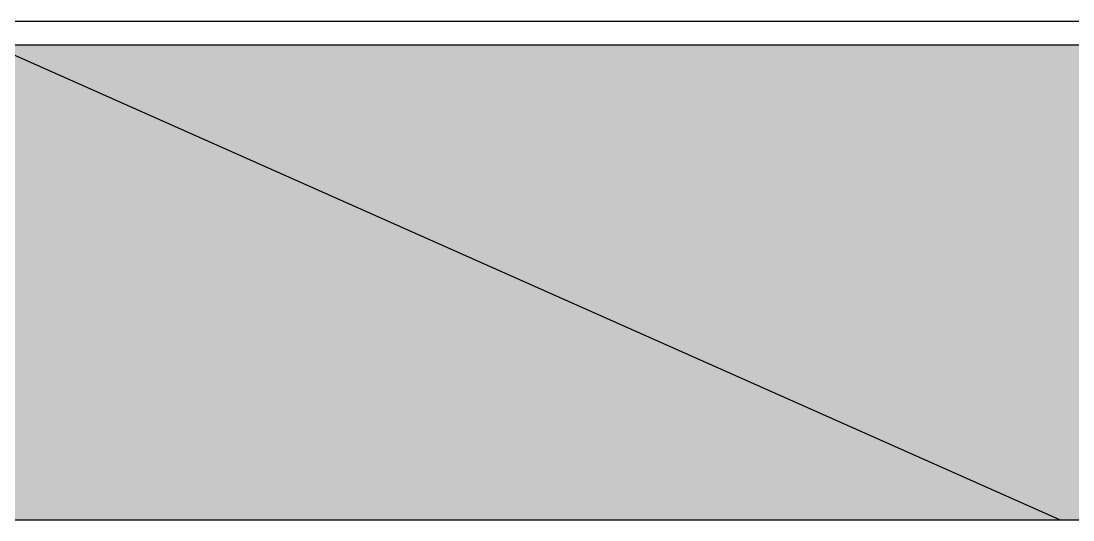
# Model space of a CAD drawing. Extents: x -135 to 36, y 31 to 104.
# Drawn here: x 25.173 to 29.602, y 47.806 to 49.906 of the extents above; entities that cross this region are included whole.
import ezdxf

# ---------------------------------------------------------------- set-up
doc = ezdxf.new("R2010")
doc.units = 0
doc.header["$MEASUREMENT"] = 0
doc.layers.get('0').update_dxf_attribs({"linetype": 'CONTINUOUS'})
doc.layers.add('NUEVO', color=1, linetype='CONTINUOUS')
doc.layers.add('RELLENO', color=7, linetype='CONTINUOUS')
pattern_1 = [(90, (0.005, 15.51904), (-0.24, 1e-17), [0.225, -0.015]), (90, (0.115, 15.51904), (-0.24, 1e-17), [0.225, -0.015]), (45, (0, 15.51404), (1e-17, 0.2399998), [0.007071, -0.3323403]), (116.56505, (0.4913, 15.49144), (5e-09, 0.24000008), [0.0505335, -0.4861227]), (116.56505, (0.2513, 15.49144), (5e-09, 0.24000008), [0.0505335, -0.4861227]), (63.43495, (0.355, 15.51904), (-5e-09, 0.24000008), [0.0228351, -0.5138214]), (63.43495, (0.115, 15.51904), (-5e-09, 0.24000008), [0.0228351, -0.5138214]), (135, (0.12, 15.51404), (1e-17, 0.2399998), [0.007071, -0.3323403]), (45, (0.0951, 15.47784), (1e-17, 0.2399998), [0.0192228, -0.3201885]), (26.56505, (0.3849, 15.55023), (5e-09, 0.2400001), [0.025267, -0.5113896]), (26.56505, (0.1449, 15.55023), (5e-09, 0.2400001), [0.025267, -0.5113896]), (63.43495, (0.3487, 15.49144), (-5e-09, 0.24000008), [0.0505335, -0.4861227]), (63.43495, (0.1087, 15.49144), (-5e-09, 0.24000008), [0.0505335, -0.4861227]), (0, (0.1675, 15.56153), (0, 0.24), [0.025017, -0.214983]), (45, (0.1313, 15.53663), (1e-17, 0.2399998), [0.0192228, -0.3201885]), (135, (0.2287, 15.53663), (1e-17, 0.2399998), [0.0192228, -0.3201885]), (153.43495, (0.4551, 15.55023), (-5e-09, 0.2400001), [0.025267, -0.5113896]), (153.43495, (0.2151, 15.55023), (-5e-09, 0.2400001), [0.025267, -0.5113896]), (153.43495, (0.4595, 15.55475), (-5e-09, 0.2400001), [0.0284253, -0.5082312]), (153.43495, (0.2195, 15.55475), (-5e-09, 0.2400001), [0.0284253, -0.5082312]), (116.56505, (0.485, 15.51904), (5e-09, 0.24000008), [0.0228351, -0.5138214]), (116.56505, (0.245, 15.51904), (5e-09, 0.24000008), [0.0228351, -0.5138214]), (135, (0.23479, 15.53946), (1e-17, 0.2399998), [0.0216255, -0.3177855]), (45, (0.12521, 15.53946), (1e-17, 0.2399998), [0.0216255, -0.3177855]), (0, (0.16593, 15.56746), (0, 0.24), [0.0281442, -0.2118558]), (26.56505, (0.3805, 15.55475), (5e-09, 0.2400001), [0.0284253, -0.5082312]), (26.56505, (0.1405, 15.55475), (5e-09, 0.2400001), [0.0284253, -0.5082312]), (153.43495, (0.2875, 15.46654), (-5e-09, 0.2400001), [0.025267, -0.5113896]), (153.43495, (0.0475, 15.46654), (-5e-09, 0.2400001), [0.025267, -0.5113896]), (0, (0.0475, 15.46654), (0, 0.24), [0.025017, -0.214983]), (135, (0.0249, 15.47784), (1e-17, 0.2399998), [0.0192228, -0.3201885]), (26.56505, (0.3125, 15.46654), (5e-09, 0.2400001), [0.025267, -0.5113896]), (26.56505, (0.0725, 15.46654), (5e-09, 0.2400001), [0.025267, -0.5113896]), (135, (0.0205, 15.47332), (1e-17, 0.2399998), [0.0216255, -0.3177855]), (153.43495, (0.28593, 15.4606), (-5e-09, 0.2400001), [0.0284253, -0.5082312]), (153.43495, (0.04593, 15.4606), (-5e-09, 0.2400001), [0.0284253, -0.5082312]), (180, (0.07407, 15.4606), (-3e-17, -0.24), [0.0281442, -0.2118558]), (26.56505, (0.31407, 15.4606), (5e-09, 0.2400001), [0.0284253, -0.5082312]), (26.56505, (0.07407, 15.4606), (5e-09, 0.2400001), [0.0284253, -0.5082312]), (45, (0.0995, 15.47332), (1e-17, 0.2399998), [0.0216255, -0.3177855])]

msp = doc.modelspace()

# ---------------------------------------------------------------- hatches: boundary and pattern name
at = {"layer": 'RELLENO'}
h = msp.add_hatch(dxfattribs=at)
h.set_pattern_fill('ROOF03,_I', color=256, scale=0.03, style=2)
h.set_pattern_definition(pattern_1)
h.paths.add_polyline_path([(29.5475, 47.8063), (25.0475, 49.8063), (20.5009, 49.8063), (20.5009, 47.8063)])
h = msp.add_hatch(dxfattribs=at)
h.set_pattern_fill('ROOF03,_I', color=1, scale=0.03, style=2)
h.set_pattern_definition(pattern_1)
h.paths.add_polyline_path([(29.5475, 47.8063), (34.2109, 47.8063), (29.7109, 49.8063), (25.0475, 49.8063)])

# ---------------------------------------------------------------- linework, layer by layer
msp.add_line((20.2844, 47.8063), (29.5475, 47.8063))
at = {"layer": 'NUEVO'}
for p, q in [((25.0475, 49.9063), (29.7321, 49.9063)), ((25.0475, 49.8063), (29.5475, 47.8063)), ((25.0475, 49.8063), (29.7109, 49.8063)), ((29.5475, 47.8063), (34.2109, 47.8063))]:
    msp.add_line(p, q, dxfattribs=at)

doc.saveas('drawing.dxf')
